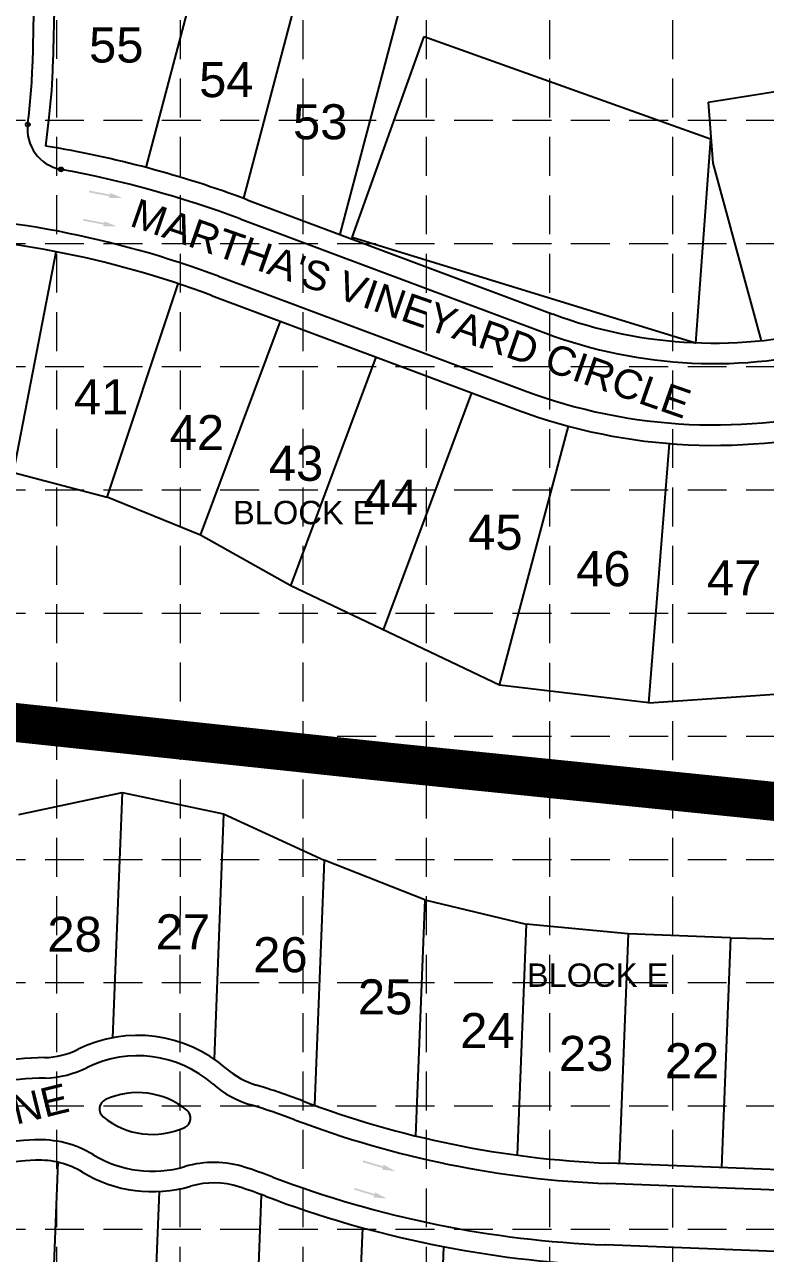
# Model space of a CAD drawing. Header units: inches. Extents: x 3312 to 5850, y 7905 to 11961.
# Drawn here: x 4058 to 4439, y 9351 to 9982 of the extents above; entities that cross this region are included whole.
import ezdxf
from ezdxf.enums import TextEntityAlignment as Align

# ---------------------------------------------------------------- set-up
doc = ezdxf.new("R2010")
doc.units = ezdxf.units.IN
doc.header["$LTSCALE"] = 80
doc.header["$MEASUREMENT"] = 0
doc.linetypes.add('HIDDEN', pattern=[0.375, 0.25, -0.125])
for name, color, linetype in [('1 BLOCK NUMBER', 7, 'Continuous'), ('1 LOT NUMBER', 7, 'Continuous'), ('grid', 254, 'HIDDEN'), ('LOT NUM', 7, 'Continuous'), ('LOTLINE', 7, 'Continuous'), ('PAVING', 7, 'Continuous'), ('ROW', 7, 'Continuous')]:
    doc.layers.add(name, color=color, linetype=linetype)
doc.styles.get("Standard").update_dxf_attribs({"font": 'ARIAL.TTF', "height": 25})

msp = doc.modelspace()

# ---------------------------------------------------------------- hatches: boundary and pattern name
at = {"layer": 'PAVING'}
h = msp.add_hatch(color=256, dxfattribs=at)
edge = h.paths.add_edge_path()
edge.add_line((4101.97, 9894.99), (4102.43, 9894.36))
edge.add_line((4102.43, 9894.36), (4091.52, 9896.49))
edge.add_line((4091.52, 9896.49), (4091.35, 9895.6))
edge.add_line((4091.35, 9895.6), (4102.26, 9893.48))
edge.add_line((4102.26, 9893.48), (4101.57, 9892.96))
edge.add_line((4101.57, 9892.96), (4101.57, 9892.96))
edge.add_ellipse((4102.12, 9892.81), major_axis=(-0.577, 0.112), ratio=0.285714, start_angle=345.50328, end_angle=485.83153)
edge.add_line((4102.43, 9892.61), (4102.43, 9892.61))
edge.add_line((4102.43, 9892.61), (4108.57, 9892.68))
edge.add_line((4108.57, 9892.68), (4102.89, 9895))
edge.add_line((4102.89, 9895), (4102.89, 9895))
edge.add_ellipse((4102.53, 9894.93), major_axis=(-0.577, 0.112), ratio=0.285714, start_angle=235.27307, end_angle=377.18267)
edge.add_line((4101.97, 9894.99), (4101.97, 9894.99))
edge.add_line((4101.97, 9894.99), (4101.97, 9894.99))
edge.add_line((4101.97, 9894.99), (4101.97, 9894.99))
h = msp.add_hatch(color=256, dxfattribs=at)
edge = h.paths.add_edge_path()
edge.add_line((4098.99, 9880.45), (4099.45, 9879.82))
edge.add_line((4099.45, 9879.82), (4088.54, 9881.95))
edge.add_line((4088.54, 9881.95), (4088.37, 9881.06))
edge.add_line((4088.37, 9881.06), (4099.28, 9878.94))
edge.add_line((4099.28, 9878.94), (4098.59, 9878.42))
edge.add_line((4098.59, 9878.42), (4098.59, 9878.42))
edge.add_ellipse((4099.14, 9878.27), major_axis=(-0.577, 0.112), ratio=0.285714, start_angle=345.50328, end_angle=485.83153)
edge.add_line((4099.45, 9878.07), (4099.45, 9878.07))
edge.add_line((4099.45, 9878.07), (4105.59, 9878.14))
edge.add_line((4105.59, 9878.14), (4099.91, 9880.46))
edge.add_line((4099.91, 9880.46), (4099.91, 9880.46))
edge.add_ellipse((4099.55, 9880.39), major_axis=(-0.577, 0.112), ratio=0.285714, start_angle=235.27307, end_angle=377.18267)
edge.add_line((4098.99, 9880.44), (4098.99, 9880.45))
edge.add_line((4098.99, 9880.45), (4098.99, 9880.45))
edge.add_line((4098.99, 9880.45), (4098.99, 9880.45))
h = msp.add_hatch(color=256, dxfattribs=at)
edge = h.paths.add_edge_path()
edge.add_line((4242.37, 9395.92), (4242.76, 9395.26))
edge.add_line((4242.76, 9395.26), (4232.1, 9398.42))
edge.add_line((4232.1, 9398.42), (4231.85, 9397.55))
edge.add_line((4231.85, 9397.55), (4242.5, 9394.39))
edge.add_line((4242.5, 9394.39), (4241.77, 9393.95))
edge.add_line((4241.77, 9393.95), (4241.77, 9393.94))
edge.add_ellipse((4242.3, 9393.74), major_axis=(-0.564, 0.167), ratio=0.285714, start_angle=345.50328, end_angle=485.83153)
edge.add_line((4242.59, 9393.51), (4242.59, 9393.52))
edge.add_line((4242.59, 9393.52), (4248.71, 9392.99))
edge.add_line((4248.71, 9392.99), (4243.28, 9395.85))
edge.add_line((4243.28, 9395.85), (4243.28, 9395.85))
edge.add_ellipse((4242.92, 9395.81), major_axis=(-0.564, 0.167), ratio=0.285714, start_angle=235.27307, end_angle=377.18267)
edge.add_line((4242.36, 9395.92), (4242.37, 9395.92))
edge.add_line((4242.37, 9395.92), (4242.37, 9395.92))
edge.add_line((4242.37, 9395.92), (4242.37, 9395.92))
h = msp.add_hatch(color=256, dxfattribs=at)
edge = h.paths.add_edge_path()
edge.add_line((4238.01, 9381.73), (4238.4, 9381.07))
edge.add_line((4238.4, 9381.07), (4227.75, 9384.23))
edge.add_line((4227.75, 9384.23), (4227.49, 9383.36))
edge.add_line((4227.49, 9383.36), (4238.14, 9380.2))
edge.add_line((4238.14, 9380.2), (4237.41, 9379.76))
edge.add_line((4237.41, 9379.76), (4237.41, 9379.76))
edge.add_ellipse((4237.94, 9379.55), major_axis=(-0.564, 0.167), ratio=0.285714, start_angle=345.50328, end_angle=485.83153)
edge.add_line((4238.23, 9379.32), (4238.23, 9379.33))
edge.add_line((4238.23, 9379.33), (4244.35, 9378.8))
edge.add_line((4244.35, 9378.8), (4238.92, 9381.66))
edge.add_line((4238.92, 9381.66), (4238.92, 9381.66))
edge.add_ellipse((4238.56, 9381.62), major_axis=(-0.564, 0.167), ratio=0.285714, start_angle=235.27307, end_angle=377.18267)
edge.add_line((4238.01, 9381.73), (4238.01, 9381.73))
edge.add_line((4238.01, 9381.73), (4238.01, 9381.73))
edge.add_line((4238.01, 9381.73), (4238.01, 9381.73))

# ---------------------------------------------------------------- linework, layer by layer
at = {"color": 5, "const_width": 20}
msp.add_lwpolyline([(5043.66, 9923.9), (4695.19, 9742.39), (4571.48, 9634.74), (4461.74, 9580.91), (4246.25, 9602.84), (3964.91, 9632.75), (3933.3, 9656.53)], dxfattribs=at)
at = {"layer": 'grid', "color": 252, "linetype": 'HIDDEN', "lineweight": 0}
for p, q in [((4074.84, 8224.08), (4074.97, 11891.66)), ((4138.13, 8224.07), (4138.52, 11891.58)), ((4201.38, 8224.06), (4201.38, 11894.2)), ((4264.66, 8224.05), (4264.66, 11894.2)), ((4327.94, 8224.04), (4327.94, 11894.2)), ((4391.21, 8224.03), (4391.21, 11894.2)), ((3378.79, 9932.63), (5783.3, 9932.63)), ((3378.79, 9869.36), (5783.3, 9869.36)), ((3378.79, 9806.08), (5783.3, 9806.08)), ((3378.79, 9742.8), (5783.3, 9742.8)), ((3378.79, 9679.53), (5783.3, 9679.53)), ((3378.79, 9616.25), (5783.3, 9616.25)), ((3378.79, 9552.97), (5783.3, 9552.97)), ((3378.79, 9489.7), (5783.3, 9489.7)), ((3378.79, 9426.42), (5783.3, 9426.42)), ((3378.79, 9363.14), (5783.3, 9363.14))]:
    msp.add_line(p, q, dxfattribs=at)
at = {"layer": 'LOTLINE'}
for p, q in [((4154.13, 10035.29), (4120.56, 9908.38)), ((4205.87, 10025.58), (4170.67, 9892.53)), ((4257.61, 10015.87), (4220.09, 9874.05)), ((4409.26, 9941.99), (4576.21, 9968.4)), ((4409.26, 9941.99), (4411.77, 9910.58)), ((4411.77, 9910.58), (4436.57, 9819.4)), ((4052.53, 9751.7), (4074.52, 9865.09)), ((4100.67, 9739.07), (4137.17, 9848.65)), ((4148.57, 9719.44), (4189.67, 9829.38)), ((4194.93, 9693.53), (4238.85, 9810.99)), ((4242.52, 9670.9), (4288.02, 9792.6)), ((4302.07, 9642.57), (4337.65, 9775.47)), ((4378.78, 9633.47), (4389.39, 9766.56)), ((4052.53, 9751.7), (4100.67, 9739.07)), ((4148.57, 9719.44), (4100.67, 9739.07)), ((4194.93, 9693.53), (4148.57, 9719.44)), ((4302.07, 9642.57), (4194.93, 9693.53)), ((4378.78, 9633.47), (4302.07, 9642.57)), ((4378.78, 9633.47), (4455.11, 9638.62)), ((4055.4, 9576.04), (4108.39, 9587.32)), ((4108.39, 9587.32), (4103.45, 9461.42)), ((4108.39, 9587.32), (4160.5, 9576.38)), ((4160.5, 9576.38), (4155.56, 9450.48)), ((4160.5, 9576.38), (4212.11, 9552.61)), ((4212.11, 9552.61), (4207.17, 9426.71)), ((4263.85, 9532.2), (4212.11, 9552.61)), ((4263.85, 9532.2), (4259.09, 9410.95)), ((4263.85, 9532.2), (4315.9, 9519.81)), ((4315.9, 9519.81), (4311.25, 9401.08)), ((4368.25, 9514.82), (4315.9, 9519.81)), ((4368.25, 9514.82), (4363.62, 9396.79)), ((4420.71, 9512.77), (4368.25, 9514.82)), ((4420.71, 9512.77), (4416.08, 9394.73)), ((4420.71, 9512.77), (4470.92, 9511.6)), ((4069.44, 9240.19), (4075.6, 9397.44)), ((4121.89, 9238.13), (4127.55, 9382.43)), ((4174.35, 9236.08), (4180.03, 9380.81)), ((4226.81, 9234.02), (4231.9, 9363.77)), ((4268.78, 9232.38), (4273.55, 9354.06))]:
    msp.add_line(p, q, dxfattribs=at)
at = {"layer": 'LOTLINE', "flags": 128}
msp.add_lwpolyline([(4263.41, 9975.67), (4410.42, 9923.07), (4402.72, 9818.11), (4226.52, 9872.34)], close=True, dxfattribs=at)
at = {"layer": 'PAVING'}
for p, q in [((4063.36, 10009.34), (4062.32, 9961.58)), ((4168.95, 9881.96), (4325.91, 9823.28)), ((4157.91, 9852.46), (4314.88, 9793.77)), ((4449.4, 9382.92), (4357.84, 9386.51)), ((4448.17, 9351.44), (4356.61, 9355.03))]:
    msp.add_line(p, q, dxfattribs=at)
for centre in [(4059.94, 9930.44), (4077.01, 9907.36)]:
    msp.add_circle(centre, 1.05, dxfattribs=at)
for centre, radius, start, end in [((3784.14, 9967.62), 278.25, 352.39598, 358.75542), ((4080.75, 9928.02), 21, 172.39598, 259.62271), ((3979.57, 9375.46), 540.75, 69.49935, 79.62271), ((3979.57, 9375.46), 509.25, 69.49941, 88.75541), ((4412.32, 10054.4), 246.75, 249.49941, 285.21502), ((4412.32, 10054.4), 278.25, 249.49941, 285.21502), ((4116.36, 9393.33), 58.8, 48.93572, 116.2239), ((4067.18, 9493.17), 52.5, 271.83878, 296.2239), ((4079.48, 9110.12), 330.75, 91.83878, 110.18082), ((4189.47, 9477.25), 52.5, 228.93572, 253.32084), ((4101.97, 9424.85), 5.25, 114.53255, 230.62706), ((4116.36, 9393.33), 39.9, 50.62706, 114.53255), ((4138.34, 9420.11), 5.25, 294.53255, 50.62706), ((4079.48, 9110.12), 330.75, 69.19861, 73.32084), ((4123.95, 9451.64), 39.9, 230.62706, 294.53255), ((4377.79, 9895.37), 509.25, 249.19861, 267.75536), ((4079.48, 9110.12), 299.25, 93.09117, 110.18082), ((4066.17, 9356.51), 52.5, 58.72344, 93.09117), ((4123.95, 9451.64), 58.8, 238.72344, 286.43617), ((4155.45, 9344.88), 52.5, 72.06844, 106.43617), ((4079.48, 9110.12), 299.25, 69.19861, 72.06844), ((4377.79, 9895.37), 540.75, 249.19861, 267.75536)]:
    msp.add_arc(centre, radius, start, end, dxfattribs=at)
at = {"layer": 'ROW'}
for p, q in [((4073.86, 10009.12), (4072.82, 9961.35)), ((4069.22, 9919.37), (4070.95, 9934.28)), ((4172.62, 9891.8), (4329.58, 9833.11)), ((4154.24, 9842.62), (4311.2, 9783.94)), ((4449.81, 9393.41), (4358.25, 9397))]:
    msp.add_line(p, q, dxfattribs=at)
for centre, radius, start, end in [((3784.14, 9967.62), 288.75, 353.3693, 358.75542), ((3979.57, 9375.46), 551.25, 69.49941, 80.63989), ((3979.57, 9375.46), 498.75, 69.49925, 88.75541), ((4412.32, 10054.4), 236.25, 249.49941, 285.21502), ((4412.32, 10054.4), 288.75, 249.49941, 285.21502), ((4116.36, 9393.33), 69.3, 48.93572, 116.2239), ((4067.18, 9493.17), 42, 271.83878, 296.2239), ((4079.48, 9110.12), 341.25, 91.83878, 110.18082), ((4189.47, 9477.25), 42, 228.93572, 253.32084), ((4079.48, 9110.12), 341.25, 69.19861, 73.32084), ((4377.79, 9895.37), 498.75, 249.19861, 267.75536), ((4079.48, 9110.12), 288.75, 93.09117, 110.18082), ((4066.17, 9356.51), 42, 58.72344, 93.09117), ((4123.95, 9451.64), 69.3, 238.72344, 286.43617), ((4155.45, 9344.88), 42, 72.06844, 106.43617), ((4079.48, 9110.12), 288.75, 69.19861, 72.06844), ((4377.79, 9895.37), 551.25, 249.19861, 267.75536)]:
    msp.add_arc(centre, radius, start, end, dxfattribs=at)

# ---------------------------------------------------------------- texts
at = {"layer": '1 BLOCK NUMBER'}
for p in [(4165.3, 9731.15), (4316.19, 9493.55)]:
    msp.add_text('BLOCK E ', height=12, dxfattribs=at).set_placement(p, align=Align.MIDDLE_LEFT)
at = {"layer": '1 LOT NUMBER'}
for s, p in [('55', (4091.38, 9971.27)), ('54', (4147.92, 9953.48)), ('53', (4196.12, 9931.84)), ('41', (4083.67, 9790.55)), ('42', (4132.81, 9772.23)), ('43', (4183.68, 9756.43)), ('44', (4232.32, 9738.98)), ('45', (4286.06, 9721)), ('46', (4341.5, 9702.31)), ('47', (4408.66, 9697.6)), ('28', (4069.98, 9514.56)), ('27', (4125.6, 9515.8)), ('26', (4175.66, 9504.05)), ('25', (4229.43, 9482.41)), ('24', (4281.96, 9465.1)), ('23', (4332.64, 9453.35)), ('22', (4387.02, 9449.64))]:
    msp.add_text(s, height=18, dxfattribs=at).set_placement(p, align=Align.MIDDLE_LEFT)
at = {"layer": 'LOT NUM'}
for s, rotation, p in [("MARTHA'S VINEYARD CIRCLE", 340.78091, (4114.1, 9885.68)), ('CHERRY HILL LANE', 13.90434, (3887.12, 9383.12))]:
    msp.add_text(s, height=15, rotation=rotation, dxfattribs=at).set_placement(p, align=Align.MIDDLE_LEFT)

doc.saveas('drawing.dxf')
